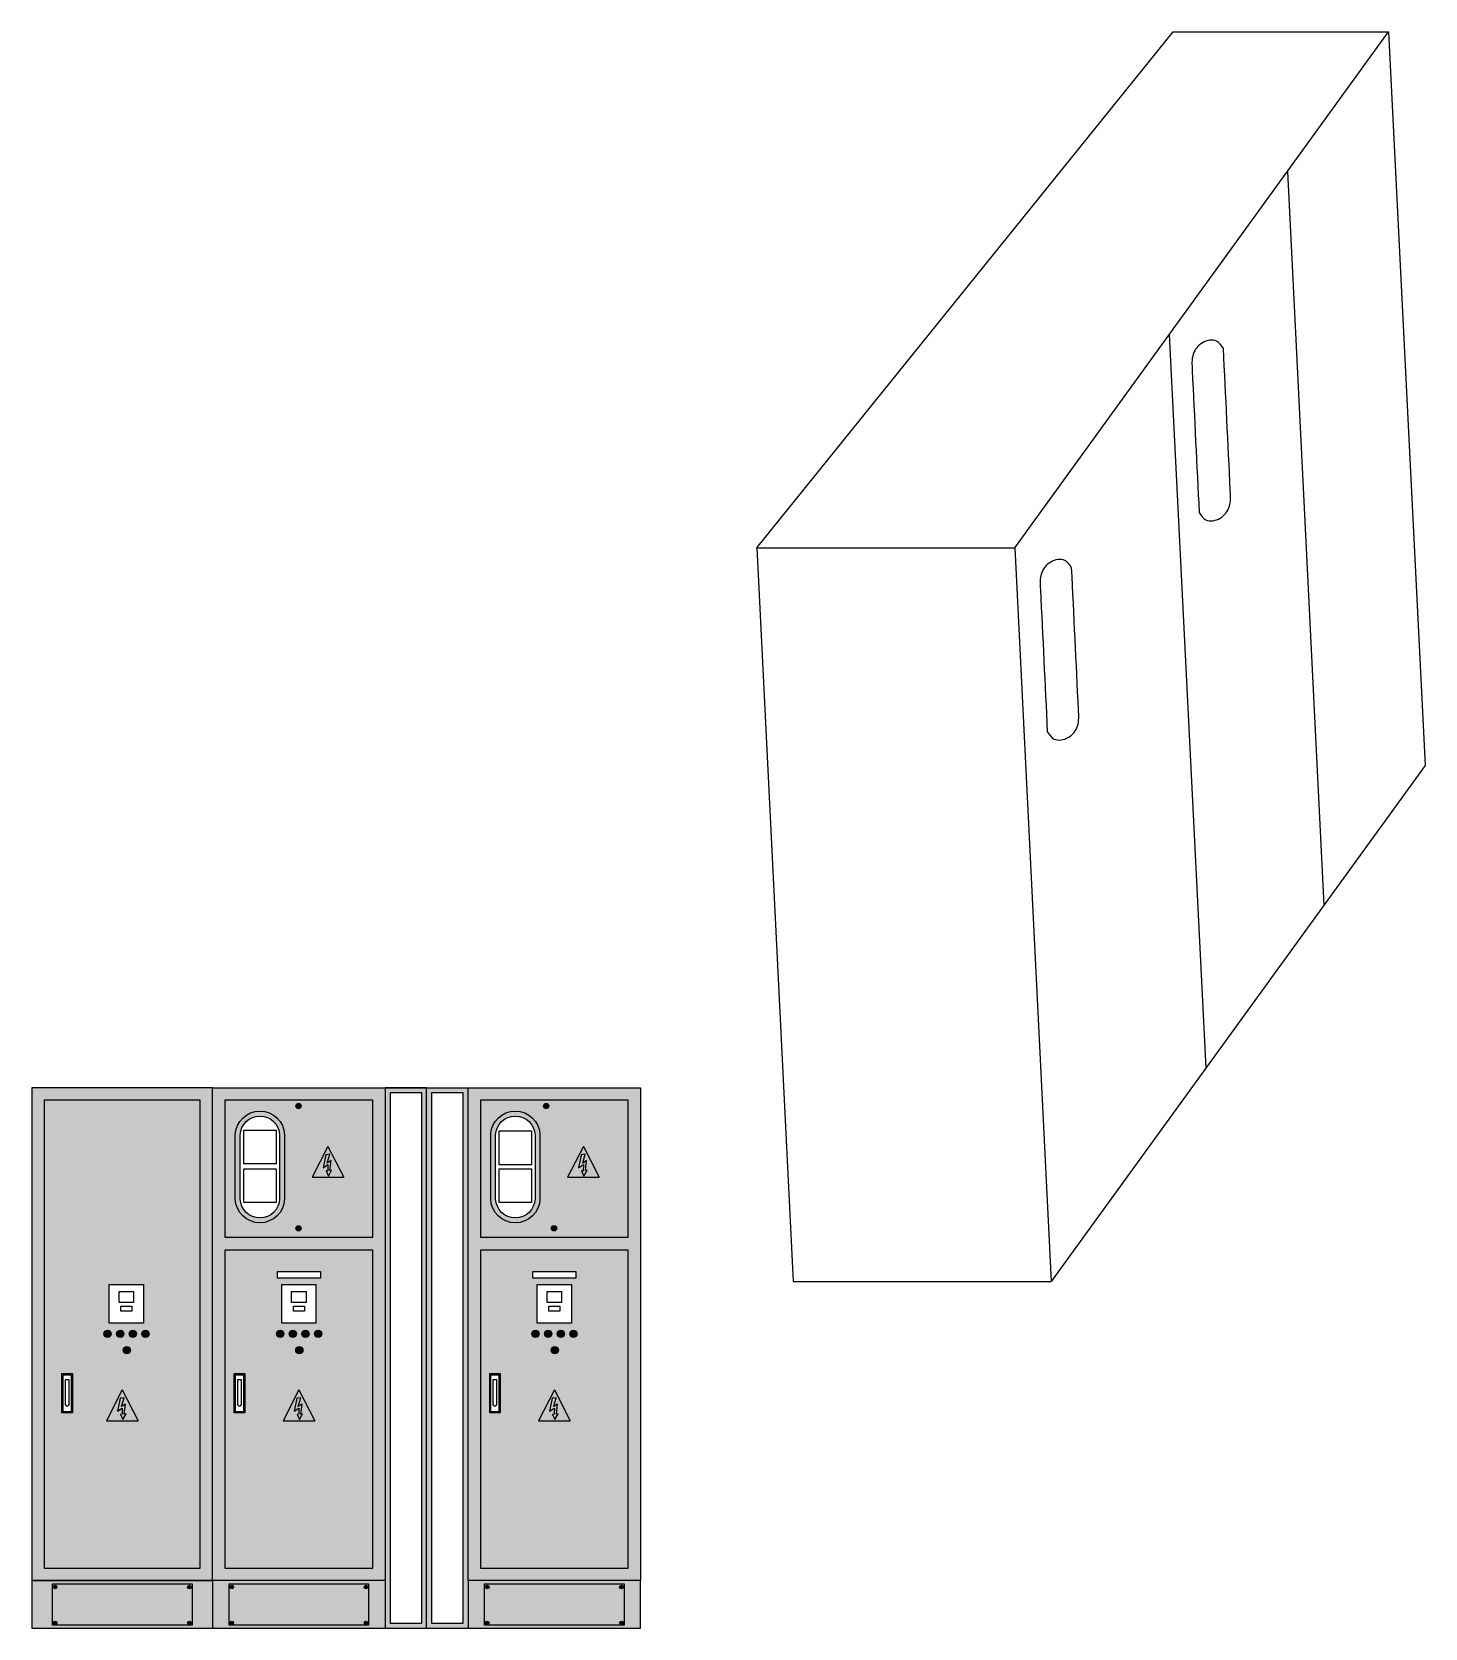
# Model space of a CAD drawing. Header units: metres. Extents: x 81 to 650, y -25 to 177.
# Drawn here: x 274.41 to 280.06, y 30.44 to 36.91 of the extents above; entities that cross this region are included whole.
import ezdxf

# ---------------------------------------------------------------- set-up
doc = ezdxf.new("R2010")
doc.units = ezdxf.units.M
doc.layers.add('EQUIPOS', color=7, linetype='Continuous', true_color=0xc7c7c7)

msp = doc.modelspace()

# ---------------------------------------------------------------- hatches: boundary and pattern name
at = {"transparency": 33554687}
h = msp.add_hatch(color=256, dxfattribs=at)
h.dxf.hatch_style = 1
h.paths.add_polyline_path([(275.2308, 32.4371), (275.2308, 32.1775, 0.969621), (275.4308, 32.1775), (275.4308, 32.4371, 0.969621)])
h.paths.add_polyline_path([(275.4108, 32.4368), (275.4108, 32.1779, -0.966097), (275.2508, 32.1779), (275.2508, 32.4368, -0.966097)], flags=16)
h.paths.add_polyline_path([(275.3962, 32.4563), (275.3962, 32.3194), (275.2649, 32.3194), (275.2649, 32.4563)], flags=0)
h.paths.add_polyline_path([(275.3962, 32.2998), (275.3962, 32.1629), (275.2649, 32.1629), (275.2649, 32.2998)], flags=0)
h = msp.add_hatch(color=256, dxfattribs=at)
h.dxf.hatch_style = 1
h.paths.add_polyline_path([(275.4983, 32.5549, 1), (275.4771, 32.5549, 1)])
h = msp.add_hatch(color=256, dxfattribs=at)
h.dxf.hatch_style = 1
h.paths.add_polyline_path([(276.2671, 32.4371), (276.2671, 32.1775, 0.969621), (276.4671, 32.1775), (276.4671, 32.4371, 0.969621)])
h.paths.add_polyline_path([(276.4471, 32.4368), (276.4471, 32.1779, -0.966097), (276.2871, 32.1779), (276.2871, 32.4368, -0.966097)], flags=16)
h.paths.add_polyline_path([(276.4325, 32.4563), (276.4325, 32.3194), (276.3013, 32.3194), (276.3013, 32.4563)], flags=0)
h.paths.add_polyline_path([(276.4325, 32.2998), (276.4325, 32.1629), (276.3013, 32.1629), (276.3013, 32.2998)], flags=0)
h = msp.add_hatch(color=256, dxfattribs=at)
h.dxf.hatch_style = 1
h.paths.add_polyline_path([(276.5029, 32.5549, 1), (276.4817, 32.5549, 1)])
h = msp.add_hatch(color=2, dxfattribs=at)
h.dxf.hatch_style = 1
h.paths.add_polyline_path([(275.6067, 32.391), (275.5426, 32.2657), (275.6708, 32.2657)])
h.paths.add_polyline_path([(275.6218, 32.2938), (275.6091, 32.2706), (275.5992, 32.2914), (275.6065, 32.2922), (275.6069, 32.3174), (275.5871, 32.3041), (275.5982, 32.357), (275.6139, 32.3587), (275.6041, 32.3231), (275.6194, 32.3333), (275.6148, 32.293)], flags=16)
h = msp.add_hatch(color=2, dxfattribs=at)
h.dxf.hatch_style = 1
h.paths.add_polyline_path([(276.643, 32.391), (276.5789, 32.2657), (276.7071, 32.2657)])
h.paths.add_polyline_path([(276.6581, 32.2938), (276.6454, 32.2706), (276.6355, 32.2914), (276.6428, 32.2922), (276.6432, 32.3174), (276.6234, 32.3041), (276.6345, 32.357), (276.6502, 32.3587), (276.6404, 32.3231), (276.6557, 32.3333), (276.6511, 32.293)], flags=16)
h = msp.add_hatch(color=256, dxfattribs=at)
h.dxf.hatch_style = 1
h.paths.add_polyline_path([(275.6194, 32.3333), (275.6041, 32.3231), (275.6139, 32.3587), (275.5982, 32.357), (275.5871, 32.3041), (275.6069, 32.3174), (275.6065, 32.2922), (275.5992, 32.2914), (275.6091, 32.2706), (275.6218, 32.2938), (275.6148, 32.293)])
h = msp.add_hatch(color=256, dxfattribs=at)
h.dxf.hatch_style = 1
h.paths.add_polyline_path([(276.6557, 32.3333), (276.6404, 32.3231), (276.6502, 32.3587), (276.6345, 32.357), (276.6234, 32.3041), (276.6432, 32.3174), (276.6428, 32.2922), (276.6355, 32.2914), (276.6454, 32.2706), (276.6581, 32.2938), (276.6511, 32.293)])
h = msp.add_hatch(color=256, dxfattribs=at)
h.dxf.hatch_style = 1
h.paths.add_polyline_path([(275.4771, 32.0582, 1), (275.4983, 32.0582, 1)])
h = msp.add_hatch(color=256, dxfattribs=at)
h.dxf.hatch_style = 1
h.paths.add_polyline_path([(276.5134, 32.0582, 1), (276.5346, 32.0582, 1)])
h = msp.add_hatch(color=3, dxfattribs=at)
h.dxf.hatch_style = 1
h.paths.add_polyline_path([(274.698, 31.6303, 1), (274.7276, 31.6303, 1)])
h = msp.add_hatch(color=1, dxfattribs=at)
h.dxf.hatch_style = 1
h.paths.add_polyline_path([(274.7494, 31.6303, 1), (274.779, 31.6303, 1)])
h = msp.add_hatch(color=3, dxfattribs=at)
h.dxf.hatch_style = 1
h.paths.add_polyline_path([(274.8303, 31.6303, 1), (274.8007, 31.6303, 1)])
h = msp.add_hatch(color=1, dxfattribs=at)
h.dxf.hatch_style = 1
h.paths.add_polyline_path([(274.8521, 31.6303, 1), (274.8817, 31.6303, 1)])
h = msp.add_hatch(color=3, dxfattribs=at)
h.dxf.hatch_style = 1
h.paths.add_polyline_path([(275.398, 31.6303, 1), (275.4276, 31.6303, 1)])
h = msp.add_hatch(color=1, dxfattribs=at)
h.dxf.hatch_style = 1
h.paths.add_polyline_path([(275.4494, 31.6303, 1), (275.479, 31.6303, 1)])
h = msp.add_hatch(color=3, dxfattribs=at)
h.dxf.hatch_style = 1
h.paths.add_polyline_path([(275.5007, 31.6303, 1), (275.5303, 31.6303, 1)])
h = msp.add_hatch(color=1, dxfattribs=at)
h.dxf.hatch_style = 1
h.paths.add_polyline_path([(275.5521, 31.6303, 1), (275.5817, 31.6303, 1)])
h = msp.add_hatch(color=3, dxfattribs=at)
h.dxf.hatch_style = 1
h.paths.add_polyline_path([(276.4343, 31.6303, 1), (276.464, 31.6303, 1)])
h = msp.add_hatch(color=1, dxfattribs=at)
h.dxf.hatch_style = 1
h.paths.add_polyline_path([(276.4857, 31.6303, 1), (276.5153, 31.6303, 1)])
h = msp.add_hatch(color=3, dxfattribs=at)
h.dxf.hatch_style = 1
h.paths.add_polyline_path([(276.5666, 31.6303, 1), (276.537, 31.6303, 1)])
h = msp.add_hatch(color=1, dxfattribs=at)
h.dxf.hatch_style = 1
h.paths.add_polyline_path([(276.618, 31.6303, 1), (276.5884, 31.6303, 1)])
h = msp.add_hatch(color=256, dxfattribs=at)
h.dxf.hatch_style = 1
h.paths.add_polyline_path([(274.776, 31.564, 1), (274.8056, 31.564, 1)])
h = msp.add_hatch(color=256, dxfattribs=at)
h.dxf.hatch_style = 1
h.paths.add_polyline_path([(275.476, 31.564, 1), (275.5056, 31.564, 1)])
h = msp.add_hatch(color=256, dxfattribs=at)
h.dxf.hatch_style = 1
h.paths.add_polyline_path([(276.5123, 31.564, 1), (276.5419, 31.564, 1)])
h = msp.add_hatch(color=256, dxfattribs=at)
h.dxf.hatch_style = 1
h.paths.add_polyline_path([(274.5274, 31.3092), (274.5699, 31.3092), (274.5699, 31.4686), (274.5274, 31.4686)])
h.paths.add_polyline_path([(274.5324, 31.4636), (274.5649, 31.4636), (274.5649, 31.3142), (274.5324, 31.3142)], flags=16)
h.paths.add_polyline_path([(274.5403, 31.4437), (274.5565, 31.4437), (274.5565, 31.3434, -0.819156), (274.5403, 31.3434)], flags=0)
h = msp.add_hatch(color=256, dxfattribs=at)
h.dxf.hatch_style = 1
h.paths.add_polyline_path([(275.2269, 31.4686), (275.2269, 31.3092), (275.2694, 31.3092), (275.2694, 31.4686)])
h.paths.add_polyline_path([(275.2644, 31.4636), (275.2644, 31.3142), (275.2319, 31.3142), (275.2319, 31.4636)], flags=16)
h.paths.add_polyline_path([(275.2561, 31.4437), (275.2561, 31.3434, -0.819156), (275.2398, 31.3434), (275.2398, 31.4437)], flags=0)
h = msp.add_hatch(color=256, dxfattribs=at)
h.dxf.hatch_style = 1
h.paths.add_polyline_path([(276.2632, 31.4686), (276.2632, 31.3092), (276.3057, 31.3092), (276.3057, 31.4686)])
h.paths.add_polyline_path([(276.2682, 31.4636), (276.3007, 31.4636), (276.3007, 31.3142), (276.2682, 31.3142)], flags=16)
h.paths.add_polyline_path([(276.2761, 31.4437), (276.2924, 31.4437), (276.2924, 31.3434, -0.819156), (276.2761, 31.3434)], flags=0)
h = msp.add_hatch(color=2, dxfattribs=at)
h.dxf.hatch_style = 1
h.paths.add_polyline_path([(274.8365, 31.2773), (274.7724, 31.4026), (274.7083, 31.2773)])
h.paths.add_polyline_path([(274.7649, 31.303), (274.7722, 31.3038), (274.7726, 31.329), (274.7528, 31.3157), (274.7639, 31.3686), (274.7796, 31.3703), (274.7698, 31.3347), (274.7851, 31.3449), (274.7805, 31.3046), (274.7875, 31.3054), (274.7748, 31.2822)], flags=16)
h = msp.add_hatch(color=256, dxfattribs=at)
h.dxf.hatch_style = 1
h.paths.add_polyline_path([(274.7698, 31.3347), (274.7796, 31.3703), (274.7639, 31.3686), (274.7528, 31.3157), (274.7726, 31.329), (274.7722, 31.3038), (274.7649, 31.303), (274.7748, 31.2822), (274.7875, 31.3054), (274.7805, 31.3046), (274.7851, 31.3449)])
h = msp.add_hatch(color=2, dxfattribs=at)
h.dxf.hatch_style = 1
h.paths.add_polyline_path([(275.425, 31.2773), (275.5532, 31.2773), (275.4891, 31.4026)])
h.paths.add_polyline_path([(275.4963, 31.3703), (275.4865, 31.3347), (275.5018, 31.3449), (275.4972, 31.3046), (275.5042, 31.3054), (275.4915, 31.2822), (275.4816, 31.303), (275.4889, 31.3038), (275.4893, 31.329), (275.4695, 31.3157), (275.4806, 31.3686)], flags=16)
h = msp.add_hatch(color=256, dxfattribs=at)
h.dxf.hatch_style = 1
h.paths.add_polyline_path([(275.4893, 31.329), (275.4889, 31.3038), (275.4816, 31.303), (275.4915, 31.2822), (275.5042, 31.3054), (275.4972, 31.3046), (275.5018, 31.3449), (275.4865, 31.3347), (275.4963, 31.3703), (275.4806, 31.3686), (275.4695, 31.3157)])
h = msp.add_hatch(color=2, dxfattribs=at)
h.dxf.hatch_style = 1
h.paths.add_polyline_path([(276.5895, 31.2773), (276.5254, 31.4026), (276.4613, 31.2773)])
h.paths.add_polyline_path([(276.5278, 31.2822), (276.5179, 31.303), (276.5252, 31.3038), (276.5256, 31.329), (276.5058, 31.3157), (276.5169, 31.3686), (276.5326, 31.3703), (276.5228, 31.3347), (276.5381, 31.3449), (276.5335, 31.3046), (276.5405, 31.3054)], flags=16)
h = msp.add_hatch(color=256, dxfattribs=at)
h.dxf.hatch_style = 1
h.paths.add_polyline_path([(276.5228, 31.3347), (276.5326, 31.3703), (276.5169, 31.3686), (276.5058, 31.3157), (276.5256, 31.329), (276.5252, 31.3038), (276.5179, 31.303), (276.5278, 31.2822), (276.5405, 31.3054), (276.5335, 31.3046), (276.5381, 31.3449)])
h = msp.add_hatch(color=256, dxfattribs=at)
h.dxf.hatch_style = 1
h.paths.add_polyline_path([(274.5074, 30.6025, 1), (274.4931, 30.6025, 1)])
h = msp.add_hatch(color=256, dxfattribs=at)
h.dxf.hatch_style = 1
h.paths.add_polyline_path([(275.0375, 30.6025, 1), (275.0518, 30.6025, 1)])
h = msp.add_hatch(color=256, dxfattribs=at)
h.dxf.hatch_style = 1
h.paths.add_polyline_path([(275.224, 30.6025, 1), (275.2097, 30.6025, 1)])
h = msp.add_hatch(color=256, dxfattribs=at)
h.dxf.hatch_style = 1
h.paths.add_polyline_path([(275.7683, 30.6025, 1), (275.754, 30.6025, 1)])
h = msp.add_hatch(color=256, dxfattribs=at)
h.dxf.hatch_style = 1
h.paths.add_polyline_path([(276.246, 30.6025, 1), (276.2603, 30.6025, 1)])
h = msp.add_hatch(color=256, dxfattribs=at)
h.dxf.hatch_style = 1
h.paths.add_polyline_path([(276.7903, 30.6025, 1), (276.8046, 30.6025, 1)])
h = msp.add_hatch(color=256, dxfattribs=at)
h.dxf.hatch_style = 1
h.paths.add_polyline_path([(274.5074, 30.4573, 1), (274.4931, 30.4573, 1)])
h = msp.add_hatch(color=256, dxfattribs=at)
h.dxf.hatch_style = 1
h.paths.add_polyline_path([(275.0375, 30.4573, 1), (275.0518, 30.4573, 1)])
h = msp.add_hatch(color=256, dxfattribs=at)
h.dxf.hatch_style = 1
h.paths.add_polyline_path([(275.2097, 30.4573, 1), (275.224, 30.4573, 1)])
h = msp.add_hatch(color=256, dxfattribs=at)
h.dxf.hatch_style = 1
h.paths.add_polyline_path([(275.754, 30.4573, 1), (275.7683, 30.4573, 1)])
h = msp.add_hatch(color=256, dxfattribs=at)
h.dxf.hatch_style = 1
h.paths.add_polyline_path([(276.2603, 30.4573, 1), (276.246, 30.4573, 1)])
h = msp.add_hatch(color=256, dxfattribs=at)
h.dxf.hatch_style = 1
h.paths.add_polyline_path([(276.7903, 30.4573, 1), (276.8046, 30.4573, 1)])
at = {"layer": 'EQUIPOS', "transparency": 33554687}
h = msp.add_hatch(color=256, dxfattribs=at)
h.dxf.hatch_style = 1
h.paths.add_polyline_path([(275.1389, 32.6286), (274.4059, 32.6286), (274.4059, 30.6286), (275.1389, 30.6286)])
h.paths.add_polyline_path([(274.4559, 32.5786), (275.0889, 32.5786), (275.0889, 30.6786), (274.4559, 30.6786)], flags=16)
h.paths.add_polyline_path([(274.7198, 31.8298), (274.858, 31.8298), (274.858, 31.6737), (274.7198, 31.6737)], flags=0)
h.paths.add_polyline_path([(274.7593, 31.8023), (274.8185, 31.8023), (274.8185, 31.7578), (274.7593, 31.7578)], flags=0)
h.paths.add_polyline_path([(274.7669, 31.7423), (274.8113, 31.7423), (274.8113, 31.7216), (274.7669, 31.7216)], flags=0)
h.paths.add_polyline_path([(274.7276, 31.6303, -1), (274.698, 31.6303, -1)], flags=0)
h.paths.add_polyline_path([(274.779, 31.6303, -1), (274.7494, 31.6303, -1)], flags=0)
h.paths.add_polyline_path([(274.8303, 31.6303, -1), (274.8007, 31.6303, -1)], flags=0)
h.paths.add_polyline_path([(274.8817, 31.6303, -1), (274.8521, 31.6303, -1)], flags=0)
h.paths.add_polyline_path([(274.8056, 31.564, -1), (274.776, 31.564, -1)], flags=0)
h.paths.add_polyline_path([(274.5274, 31.4686), (274.5699, 31.4686), (274.5699, 31.3092), (274.5274, 31.3092)], flags=0)
h.paths.add_polyline_path([(274.5324, 31.4636), (274.5649, 31.4636), (274.5649, 31.3142), (274.5324, 31.3142)], flags=0)
h.paths.add_polyline_path([(274.5403, 31.4437), (274.5565, 31.4437), (274.5565, 31.3434, -0.819156), (274.5403, 31.3434)], flags=0)
h.paths.add_polyline_path([(274.7724, 31.4026), (274.8365, 31.2773), (274.7083, 31.2773)], flags=0)
h.paths.add_polyline_path([(274.7639, 31.3686), (274.7796, 31.3703), (274.7698, 31.3347), (274.7851, 31.3449), (274.7805, 31.3046), (274.7875, 31.3054), (274.7748, 31.2822), (274.7649, 31.303), (274.7722, 31.3038), (274.7726, 31.329), (274.7528, 31.3157)], flags=0)
h = msp.add_hatch(color=256, dxfattribs=at)
h.dxf.hatch_style = 1
h.paths.add_polyline_path([(275.8389, 32.6286), (275.1389, 32.6286), (275.1389, 30.6286), (275.8389, 30.6286)])
h.paths.add_polyline_path([(275.1889, 32.0228), (275.1889, 32.5786), (275.7889, 32.5786), (275.7889, 32.0228)], flags=16)
h.paths.add_polyline_path([(275.7889, 31.9691), (275.7889, 30.6786), (275.1889, 30.6786), (275.1889, 31.9691)], flags=16)
h.paths.add_polyline_path([(275.2308, 32.1775), (275.2308, 32.4371, -0.969621), (275.4308, 32.4371), (275.4308, 32.1775, -0.969621)], flags=0)
h.paths.add_polyline_path([(275.2508, 32.1779), (275.2508, 32.4368, -0.966097), (275.4108, 32.4368), (275.4108, 32.1779, -0.966097)], flags=0)
h.paths.add_polyline_path([(275.2649, 32.1629), (275.2649, 32.2998), (275.3962, 32.2998), (275.3962, 32.1629)], flags=0)
h.paths.add_polyline_path([(275.4018, 31.8833), (275.576, 31.8833), (275.576, 31.8559), (275.4018, 31.8559)], flags=0)
h.paths.add_polyline_path([(275.4198, 31.8298), (275.558, 31.8298), (275.558, 31.6737), (275.4198, 31.6737)], flags=0)
h.paths.add_polyline_path([(275.4771, 32.0582, -1), (275.4983, 32.0582, -1)], flags=0)
h.paths.add_polyline_path([(275.2649, 32.3194), (275.2649, 32.4563), (275.3962, 32.4563), (275.3962, 32.3194)], flags=0)
h.paths.add_polyline_path([(275.4593, 31.8023), (275.5185, 31.8023), (275.5185, 31.7578), (275.4593, 31.7578)], flags=0)
h.paths.add_polyline_path([(275.4669, 31.7423), (275.5113, 31.7423), (275.5113, 31.7216), (275.4669, 31.7216)], flags=0)
h.paths.add_polyline_path([(275.4276, 31.6303, -1), (275.398, 31.6303, -1)], flags=0)
h.paths.add_polyline_path([(275.5426, 32.2657), (275.6067, 32.391), (275.6708, 32.2657)], flags=0)
h.paths.add_polyline_path([(275.479, 31.6303, -1), (275.4494, 31.6303, -1)], flags=0)
h.paths.add_polyline_path([(275.5303, 31.6303, -1), (275.5007, 31.6303, -1)], flags=0)
h.paths.add_polyline_path([(275.6091, 32.2706), (275.5992, 32.2914), (275.6065, 32.2922), (275.6069, 32.3174), (275.5871, 32.3041), (275.5982, 32.357), (275.6139, 32.3587), (275.6041, 32.3231), (275.6194, 32.3333), (275.6148, 32.293), (275.6218, 32.2938)], flags=0)
h.paths.add_polyline_path([(275.5817, 31.6303, -1), (275.5521, 31.6303, -1)], flags=0)
h.paths.add_polyline_path([(275.5056, 31.564, -1), (275.476, 31.564, -1)], flags=0)
h.paths.add_polyline_path([(275.2269, 31.4686), (275.2694, 31.4686), (275.2694, 31.3092), (275.2269, 31.3092)], flags=0)
h.paths.add_polyline_path([(275.2319, 31.4636), (275.2644, 31.4636), (275.2644, 31.3142), (275.2319, 31.3142)], flags=0)
h.paths.add_polyline_path([(275.2398, 31.4437), (275.2561, 31.4437), (275.2561, 31.3434, -0.819156), (275.2398, 31.3434)], flags=0)
h.paths.add_polyline_path([(275.4771, 32.5549, -1), (275.4983, 32.5549, -1)], flags=0)
h.paths.add_polyline_path([(275.4891, 31.4026), (275.5532, 31.2773), (275.425, 31.2773)], flags=0)
h.paths.add_polyline_path([(275.4806, 31.3686), (275.4963, 31.3703), (275.4865, 31.3347), (275.5018, 31.3449), (275.4972, 31.3046), (275.5042, 31.3054), (275.4915, 31.2822), (275.4816, 31.303), (275.4889, 31.3038), (275.4893, 31.329), (275.4695, 31.3157)], flags=0)
h = msp.add_hatch(color=256, dxfattribs=at)
h.dxf.hatch_style = 1
h.paths.add_polyline_path([(276.0071, 32.6286), (275.8389, 32.6286), (275.8389, 30.6286), (275.8389, 30.436), (276.0071, 30.436)])
h.paths.add_polyline_path([(275.8589, 32.6086), (275.9871, 32.6086), (275.9871, 30.456), (275.8589, 30.456), (275.8589, 30.6286)], flags=16)
h = msp.add_hatch(color=256, dxfattribs=at)
h.dxf.hatch_style = 1
h.paths.add_polyline_path([(276.1752, 32.6286), (276.0071, 32.6286), (276.0071, 30.6286), (276.0071, 30.436), (276.1752, 30.436)])
h.paths.add_polyline_path([(276.0271, 32.6086), (276.1552, 32.6086), (276.1552, 30.456), (276.0271, 30.456), (276.0271, 30.6286)], flags=16)
h = msp.add_hatch(color=256, dxfattribs=at)
h.dxf.hatch_style = 1
h.paths.add_polyline_path([(276.8752, 32.6286), (276.1752, 32.6286), (276.1752, 30.6286), (276.8752, 30.6286)])
h.paths.add_polyline_path([(276.8252, 31.9691), (276.8252, 30.6786), (276.2252, 30.6786), (276.2252, 31.9691)], flags=16)
h.paths.add_polyline_path([(276.8252, 32.0228), (276.2252, 32.0228), (276.2252, 32.5786), (276.8252, 32.5786)], flags=16)
h.paths.add_polyline_path([(276.6123, 31.8833), (276.6123, 31.8559), (276.4381, 31.8559), (276.4381, 31.8833)], flags=0)
h.paths.add_polyline_path([(276.5943, 31.8298), (276.5943, 31.6737), (276.4561, 31.6737), (276.4561, 31.8298)], flags=0)
h.paths.add_polyline_path([(276.7071, 32.2657), (276.5789, 32.2657), (276.643, 32.391)], flags=0)
h.paths.add_polyline_path([(276.6454, 32.2706), (276.628, 32.3072), (276.6234, 32.3041), (276.6345, 32.357), (276.6502, 32.3587), (276.6404, 32.3231), (276.6557, 32.3333), (276.6511, 32.293), (276.6581, 32.2938)], flags=0)
h.paths.add_polyline_path([(276.5548, 31.8023), (276.5548, 31.7578), (276.4957, 31.7578), (276.4957, 31.8023)], flags=0)
h.paths.add_polyline_path([(276.5476, 31.7423), (276.5476, 31.7216), (276.5032, 31.7216), (276.5032, 31.7423)], flags=0)
h.paths.add_polyline_path([(276.2671, 32.1775), (276.2671, 32.4309, -1), (276.4671, 32.4371), (276.4671, 32.1837, -1)], flags=0)
h.paths.add_polyline_path([(276.618, 31.6303, -1), (276.5884, 31.6303, -1)], flags=0)
h.paths.add_polyline_path([(276.2871, 32.1779), (276.2871, 32.4313, -1), (276.4471, 32.4368), (276.4471, 32.1834, -1)], flags=0)
h.paths.add_polyline_path([(276.4325, 32.1629), (276.3013, 32.1629), (276.3013, 32.2998), (276.4325, 32.2998)], flags=0)
h.paths.add_polyline_path([(276.5666, 31.6303, -1), (276.537, 31.6303, -1)], flags=0)
h.paths.add_polyline_path([(276.4857, 31.6303, -1), (276.5153, 31.6303, -1)], flags=0)
h.paths.add_polyline_path([(276.4325, 32.3165), (276.3013, 32.3165), (276.3013, 32.4534), (276.4325, 32.4534)], flags=0)
h.paths.add_polyline_path([(276.5419, 31.564, -1), (276.5123, 31.564, -1)], flags=0)
h.paths.add_polyline_path([(276.4343, 31.6303, -1), (276.464, 31.6303, -1)], flags=0)
h.paths.add_polyline_path([(276.5254, 31.4026), (276.5895, 31.2773), (276.4613, 31.2773)], flags=0)
h.paths.add_polyline_path([(276.5326, 31.3703), (276.5228, 31.3347), (276.5381, 31.3449), (276.5335, 31.3046), (276.5405, 31.3054), (276.5278, 31.2822), (276.5104, 31.3188), (276.5058, 31.3157), (276.5169, 31.3686)], flags=0)
h.paths.add_polyline_path([(276.3057, 31.4686), (276.3057, 31.3092), (276.2632, 31.3092), (276.2632, 31.4686)], flags=0)
h.paths.add_polyline_path([(276.3007, 31.4636), (276.3007, 31.3142), (276.2682, 31.3142), (276.2682, 31.4636)], flags=0)
h.paths.add_polyline_path([(276.2924, 31.4437), (276.2924, 31.3467, -1), (276.2761, 31.3434), (276.2761, 31.4437)], flags=0)
h = msp.add_hatch(color=256, dxfattribs=at)
h.dxf.hatch_style = 1
h.paths.add_polyline_path([(275.0889, 32.5786), (274.4559, 32.5786), (274.4559, 30.6786), (275.0889, 30.6786)])
h.paths.add_polyline_path([(274.7198, 31.8298), (274.858, 31.8298), (274.858, 31.6737), (274.7198, 31.6737)], flags=16)
h.paths.add_polyline_path([(274.7593, 31.8023), (274.8185, 31.8023), (274.8185, 31.7578), (274.7593, 31.7578)], flags=0)
h.paths.add_polyline_path([(274.7669, 31.7423), (274.8113, 31.7423), (274.8113, 31.7216), (274.7669, 31.7216)], flags=0)
h.paths.add_polyline_path([(274.7276, 31.6303, -1), (274.698, 31.6303, -1)], flags=16)
h.paths.add_polyline_path([(274.779, 31.6303, -1), (274.7494, 31.6303, -1)], flags=16)
h.paths.add_polyline_path([(274.8303, 31.6303, -1), (274.8007, 31.6303, -1)], flags=16)
h.paths.add_polyline_path([(274.8817, 31.6303, -1), (274.8521, 31.6303, -1)], flags=16)
h.paths.add_polyline_path([(274.8056, 31.564, -1), (274.776, 31.564, -1)], flags=16)
h.paths.add_polyline_path([(274.5699, 31.4686), (274.5699, 31.3092), (274.5274, 31.3092), (274.5274, 31.4686)], flags=16)
h.paths.add_polyline_path([(274.5649, 31.4636), (274.5649, 31.3142), (274.5324, 31.3142), (274.5324, 31.4636)], flags=0)
h.paths.add_polyline_path([(274.5565, 31.4437), (274.5565, 31.3434, -0.819156), (274.5403, 31.3434), (274.5403, 31.4437)], flags=0)
h.paths.add_polyline_path([(274.7724, 31.4026), (274.8365, 31.2773), (274.7083, 31.2773)], flags=16)
h.paths.add_polyline_path([(274.7639, 31.3686), (274.7796, 31.3703), (274.7698, 31.3347), (274.7851, 31.3449), (274.7805, 31.3046), (274.7875, 31.3054), (274.7748, 31.2822), (274.7649, 31.303), (274.7722, 31.3038), (274.7726, 31.329), (274.7528, 31.3157)], flags=0)
h = msp.add_hatch(color=256, dxfattribs=at)
h.dxf.hatch_style = 1
h.paths.add_polyline_path([(275.7889, 32.5786), (275.1889, 32.5786), (275.1889, 32.0228), (275.7889, 32.0228)])
h.paths.add_polyline_path([(275.4983, 32.0582, -1), (275.4771, 32.0582, -1)], flags=16)
h.paths.add_polyline_path([(275.2308, 32.1775), (275.2308, 32.4371, -0.969621), (275.4308, 32.4371), (275.4308, 32.1775, -0.969621)], flags=16)
h.paths.add_polyline_path([(275.2508, 32.1779), (275.2508, 32.4368, -0.966097), (275.4108, 32.4368), (275.4108, 32.1779, -0.966097)], flags=0)
h.paths.add_polyline_path([(275.5426, 32.2657), (275.6067, 32.391), (275.6708, 32.2657)], flags=16)
h.paths.add_polyline_path([(275.3962, 32.1629), (275.2649, 32.1629), (275.2649, 32.2998), (275.3962, 32.2998)], flags=0)
h.paths.add_polyline_path([(275.6091, 32.2706), (275.5992, 32.2914), (275.6065, 32.2922), (275.6069, 32.3174), (275.5871, 32.3041), (275.5982, 32.357), (275.6139, 32.3587), (275.6041, 32.3231), (275.6194, 32.3333), (275.6148, 32.293), (275.6218, 32.2938)], flags=0)
h.paths.add_polyline_path([(275.3962, 32.3194), (275.2649, 32.3194), (275.2649, 32.4563), (275.3962, 32.4563)], flags=0)
h.paths.add_polyline_path([(275.4771, 32.5549, -1), (275.4983, 32.5549, -1)], flags=16)
h = msp.add_hatch(color=256, dxfattribs=at)
h.dxf.hatch_style = 1
h.paths.add_polyline_path([(276.8252, 32.0228), (276.8252, 32.5786), (276.2252, 32.5786), (276.2252, 32.0228)])
h.paths.add_polyline_path([(276.5789, 32.2657), (276.643, 32.391), (276.7071, 32.2657)], flags=16)
h.paths.add_polyline_path([(276.6454, 32.2706), (276.628, 32.3072), (276.6234, 32.3041), (276.6345, 32.357), (276.6502, 32.3587), (276.6404, 32.3231), (276.6557, 32.3333), (276.6511, 32.293), (276.6581, 32.2938)], flags=0)
h.paths.add_polyline_path([(276.2671, 32.1775), (276.2671, 32.4309, -1), (276.4671, 32.4371), (276.4671, 32.1837, -1)], flags=16)
h.paths.add_polyline_path([(276.2871, 32.1779), (276.2871, 32.4313, -1), (276.4471, 32.4368), (276.4471, 32.1834, -1)], flags=0)
h.paths.add_polyline_path([(276.4325, 32.1629), (276.3013, 32.1629), (276.3013, 32.2998), (276.4325, 32.2998)], flags=0)
h.paths.add_polyline_path([(276.4325, 32.3165), (276.3013, 32.3165), (276.3013, 32.4534), (276.4325, 32.4534)], flags=0)
h.paths.add_polyline_path([(276.4817, 32.5549, -1), (276.5029, 32.5549, -1)], flags=16)
h = msp.add_hatch(color=256, dxfattribs=at)
h.dxf.hatch_style = 1
h.paths.add_polyline_path([(275.7889, 31.9691), (275.1889, 31.9691), (275.1889, 30.6786), (275.7889, 30.6786)])
h.paths.add_polyline_path([(275.4198, 31.8298), (275.558, 31.8298), (275.558, 31.6737), (275.4198, 31.6737)], flags=16)
h.paths.add_polyline_path([(275.4018, 31.8559), (275.4018, 31.8833), (275.576, 31.8833), (275.576, 31.8559)], flags=16)
h.paths.add_polyline_path([(275.4593, 31.8023), (275.5185, 31.8023), (275.5185, 31.7578), (275.4593, 31.7578)], flags=0)
h.paths.add_polyline_path([(275.4669, 31.7423), (275.5113, 31.7423), (275.5113, 31.7216), (275.4669, 31.7216)], flags=0)
h.paths.add_polyline_path([(275.4276, 31.6303, -1), (275.398, 31.6303, -1)], flags=16)
h.paths.add_polyline_path([(275.479, 31.6303, -1), (275.4494, 31.6303, -1)], flags=16)
h.paths.add_polyline_path([(275.5303, 31.6303, -1), (275.5007, 31.6303, -1)], flags=16)
h.paths.add_polyline_path([(275.5056, 31.564, -1), (275.476, 31.564, -1)], flags=16)
h.paths.add_polyline_path([(275.5817, 31.6303, -1), (275.5521, 31.6303, -1)], flags=16)
h.paths.add_polyline_path([(275.2694, 31.4686), (275.2694, 31.3092), (275.2269, 31.3092), (275.2269, 31.4686)], flags=16)
h.paths.add_polyline_path([(275.2644, 31.4636), (275.2644, 31.3142), (275.2319, 31.3142), (275.2319, 31.4636)], flags=0)
h.paths.add_polyline_path([(275.2561, 31.4437), (275.2561, 31.3434, -0.819156), (275.2398, 31.3434), (275.2398, 31.4437)], flags=0)
h.paths.add_polyline_path([(275.4891, 31.4026), (275.5532, 31.2773), (275.425, 31.2773)], flags=16)
h.paths.add_polyline_path([(275.4806, 31.3686), (275.4963, 31.3703), (275.4865, 31.3347), (275.5018, 31.3449), (275.4972, 31.3046), (275.5042, 31.3054), (275.4915, 31.2822), (275.4816, 31.303), (275.4889, 31.3038), (275.4893, 31.329), (275.4695, 31.3157)], flags=0)
h = msp.add_hatch(color=256, dxfattribs=at)
h.dxf.hatch_style = 1
h.paths.add_polyline_path([(276.8252, 31.9691), (276.2252, 31.9691), (276.2252, 30.6786), (276.8252, 30.6786)])
h.paths.add_polyline_path([(276.6123, 31.8833), (276.6123, 31.8559), (276.4381, 31.8559), (276.4381, 31.8833)], flags=16)
h.paths.add_polyline_path([(276.5943, 31.8298), (276.5943, 31.6737), (276.4561, 31.6737), (276.4561, 31.8298)], flags=16)
h.paths.add_polyline_path([(276.5548, 31.8023), (276.5548, 31.7578), (276.4957, 31.7578), (276.4957, 31.8023)], flags=0)
h.paths.add_polyline_path([(276.5476, 31.7423), (276.5476, 31.7216), (276.5032, 31.7216), (276.5032, 31.7423)], flags=0)
h.paths.add_polyline_path([(276.618, 31.6303, -1), (276.5884, 31.6303, -1)], flags=16)
h.paths.add_polyline_path([(276.5666, 31.6303, -1), (276.537, 31.6303, -1)], flags=16)
h.paths.add_polyline_path([(276.5153, 31.6303, -1), (276.4857, 31.6303, -1)], flags=16)
h.paths.add_polyline_path([(276.464, 31.6303, -1), (276.4343, 31.6303, -1)], flags=16)
h.paths.add_polyline_path([(276.5419, 31.564, -1), (276.5123, 31.564, -1)], flags=16)
h.paths.add_polyline_path([(276.5254, 31.4026), (276.5895, 31.2773), (276.4613, 31.2773)], flags=16)
h.paths.add_polyline_path([(276.5326, 31.3703), (276.5228, 31.3347), (276.5381, 31.3449), (276.5335, 31.3046), (276.5405, 31.3054), (276.5278, 31.2822), (276.5179, 31.303), (276.5252, 31.3038), (276.5256, 31.329), (276.5058, 31.3157), (276.5169, 31.3686)], flags=0)
h.paths.add_polyline_path([(276.3057, 31.4686), (276.3057, 31.3092), (276.2632, 31.3092), (276.2632, 31.4686)], flags=16)
h.paths.add_polyline_path([(276.3007, 31.4636), (276.3007, 31.3142), (276.2682, 31.3142), (276.2682, 31.4636)], flags=0)
h.paths.add_polyline_path([(276.2924, 31.4437), (276.2924, 31.3434, -0.819156), (276.2761, 31.3434), (276.2761, 31.4437)], flags=0)
h = msp.add_hatch(color=256, dxfattribs=at)
h.dxf.hatch_style = 1
h.paths.add_polyline_path([(275.1389, 30.6286), (274.4059, 30.6286), (274.406, 30.436), (275.1389, 30.436)])
h.paths.add_polyline_path([(274.4894, 30.6151), (275.0554, 30.6151), (275.0554, 30.4471), (274.4894, 30.4471)], flags=16)
h.paths.add_polyline_path([(274.4931, 30.6025, -1), (274.5074, 30.6025, -1)], flags=0)
h.paths.add_polyline_path([(274.5074, 30.4573, -1), (274.4931, 30.4573, -1)], flags=0)
h.paths.add_polyline_path([(275.0518, 30.6025, -1), (275.0375, 30.6025, -1)], flags=0)
h.paths.add_polyline_path([(275.0518, 30.4573, -1), (275.0375, 30.4573, -1)], flags=0)
h = msp.add_hatch(color=256, dxfattribs=at)
h.dxf.hatch_style = 1
h.paths.add_polyline_path([(275.0554, 30.6151), (274.4894, 30.6151), (274.4894, 30.4471), (275.0554, 30.4471)])
h.paths.add_polyline_path([(274.4931, 30.6025, -1), (274.5074, 30.6025, -1)], flags=16)
h.paths.add_polyline_path([(274.5074, 30.4573, -1), (274.4931, 30.4573, -1)], flags=16)
h.paths.add_polyline_path([(275.0375, 30.6025, -1), (275.0518, 30.6025, -1)], flags=16)
h.paths.add_polyline_path([(275.0518, 30.4573, -1), (275.0375, 30.4573, -1)], flags=16)
h = msp.add_hatch(color=256, dxfattribs=at)
h.dxf.hatch_style = 1
h.paths.add_polyline_path([(275.1389, 30.436), (275.8389, 30.436), (275.8389, 30.6286), (275.1389, 30.6286)])
h.paths.add_polyline_path([(275.2059, 30.6151), (275.7719, 30.6151), (275.7719, 30.4471), (275.2059, 30.4471)], flags=16)
h.paths.add_polyline_path([(275.2097, 30.6025, -1), (275.224, 30.6025, -1)], flags=0)
h.paths.add_polyline_path([(275.224, 30.4573, -1), (275.2097, 30.4573, -1)], flags=0)
h.paths.add_polyline_path([(275.754, 30.6025, -1), (275.7683, 30.6025, -1)], flags=0)
h.paths.add_polyline_path([(275.7683, 30.4573, -1), (275.754, 30.4573, -1)], flags=0)
h = msp.add_hatch(color=256, dxfattribs=at)
h.dxf.hatch_style = 1
h.paths.add_polyline_path([(275.7719, 30.6151), (275.2059, 30.6151), (275.2059, 30.4471), (275.7719, 30.4471)])
h.paths.add_polyline_path([(275.2097, 30.6025, -1), (275.224, 30.6025, -1)], flags=16)
h.paths.add_polyline_path([(275.224, 30.4573, -1), (275.2097, 30.4573, -1)], flags=16)
h.paths.add_polyline_path([(275.7683, 30.6025, -1), (275.754, 30.6025, -1)], flags=16)
h.paths.add_polyline_path([(275.7683, 30.4573, -1), (275.754, 30.4573, -1)], flags=16)
h = msp.add_hatch(color=256, dxfattribs=at)
h.dxf.hatch_style = 1
h.paths.add_polyline_path([(276.8752, 30.6286), (276.1752, 30.6286), (276.1752, 30.436), (276.8752, 30.436)])
h.paths.add_polyline_path([(276.2423, 30.6151), (276.8082, 30.6151), (276.8082, 30.4471), (276.2423, 30.4471)], flags=16)
h.paths.add_polyline_path([(276.246, 30.6025, -1), (276.2603, 30.6025, -1)], flags=0)
h.paths.add_polyline_path([(276.2603, 30.4573, -1), (276.246, 30.4573, -1)], flags=0)
h.paths.add_polyline_path([(276.8046, 30.6025, -1), (276.7903, 30.6025, -1)], flags=0)
h.paths.add_polyline_path([(276.8046, 30.4573, -1), (276.7903, 30.4573, -1)], flags=0)
h = msp.add_hatch(color=256, dxfattribs=at)
h.dxf.hatch_style = 1
h.paths.add_polyline_path([(276.8082, 30.6151), (276.2423, 30.6151), (276.2423, 30.4471), (276.8082, 30.4471)])
h.paths.add_polyline_path([(276.2603, 30.4573, -1), (276.246, 30.4573, -1)], flags=16)
h.paths.add_polyline_path([(276.246, 30.6025, -1), (276.2603, 30.6025, -1)], flags=16)
h.paths.add_polyline_path([(276.8046, 30.4573, -1), (276.7903, 30.4573, -1)], flags=16)
h.paths.add_polyline_path([(276.7903, 30.6025, -1), (276.8046, 30.6025, -1)], flags=16)

# ---------------------------------------------------------------- linework, layer by layer
for p, q in [((275.1389, 30.6286), (275.1389, 32.6286)), ((275.1389, 32.6286), (275.8389, 32.6286)), ((276.1752, 32.6286), (276.8752, 32.6286)), ((276.1752, 30.6286), (276.1752, 32.6286)), ((276.8752, 32.6286), (276.8752, 30.6286)), ((275.8389, 30.6286), (275.1389, 30.6286)), ((276.8752, 30.6286), (276.1752, 30.6286))]:
    msp.add_line(p, q)
for points in [[(277.3468, 34.8197), (279.0359, 36.9139)], [(278.3931, 34.8197), (279.9101, 36.9139)], [(279.0359, 36.9139), (279.9101, 36.9139)], [(279.9101, 36.9139), (280.058, 33.9361)], [(279.4998, 36.3476), (279.6478, 33.3698)], [(279.0202, 35.6855), (279.1682, 32.7077)], [(277.3468, 34.8197), (278.3931, 34.8197)], [(277.3468, 34.8197), (277.4947, 31.8419)], [(278.3931, 34.8197), (278.541, 31.8419)], [(280.058, 33.9361), (278.541, 31.8419)], [(276.0071, 32.6286), (276.1752, 32.6286)], [(275.6067, 32.391), (275.5426, 32.2657)], [(275.6067, 32.391), (275.6708, 32.2657)], [(276.643, 32.391), (276.5789, 32.2657)], [(276.643, 32.391), (276.7071, 32.2657)], [(275.5426, 32.2657), (275.6708, 32.2657)], [(276.5789, 32.2657), (276.7071, 32.2657)], [(277.4947, 31.8419), (278.541, 31.8419)], [(274.7724, 31.4026), (274.7083, 31.2773)], [(274.7724, 31.4026), (274.8365, 31.2773)], [(275.4891, 31.4026), (275.425, 31.2773)], [(275.4891, 31.4026), (275.5532, 31.2773)], [(276.5254, 31.4026), (276.4613, 31.2773)], [(276.5254, 31.4026), (276.5895, 31.2773)], [(274.7083, 31.2773), (274.8365, 31.2773)], [(275.425, 31.2773), (275.5532, 31.2773)], [(276.4613, 31.2773), (276.5895, 31.2773)], [(275.8389, 30.6286), (274.4059, 30.6286), (274.406, 30.436), (276.8752, 30.436), (276.8752, 30.6286), (276.1752, 30.6286)], [(275.1389, 30.6286), (275.1389, 30.436)], [(276.1752, 30.6286), (276.1752, 30.436)]]:
    msp.add_lwpolyline(points)
for points in [[(275.1389, 32.6286), (274.4059, 32.6286), (274.4059, 30.6286), (275.1389, 30.6286)], [(276.0071, 32.6286), (275.8389, 32.6286), (275.8389, 30.6286), (275.8389, 30.436), (276.0071, 30.436)], [(275.9871, 32.6086), (275.8589, 32.6086), (275.8589, 30.6286), (275.8589, 30.456), (275.9871, 30.456)], [(276.1552, 32.6086), (276.0271, 32.6086), (276.0271, 30.6286), (276.0271, 30.456), (276.1552, 30.456)], [(275.0889, 32.5786), (274.4559, 32.5786), (274.4559, 30.6786), (275.0889, 30.6786)], [(275.7889, 32.0228), (275.7889, 32.5786), (275.1889, 32.5786), (275.1889, 32.0228)], [(276.8252, 32.0228), (276.8252, 32.5786), (276.2252, 32.5786), (276.2252, 32.0228)], [(275.2649, 32.4563), (275.3962, 32.4563), (275.3962, 32.3194), (275.2649, 32.3194)], [(276.3013, 32.4534), (276.4325, 32.4534), (276.4325, 32.3165), (276.3013, 32.3165)], [(275.6218, 32.2938), (275.6148, 32.293), (275.6194, 32.3333), (275.6041, 32.3231), (275.6139, 32.3587), (275.5982, 32.357), (275.5871, 32.3041), (275.6069, 32.3174), (275.6065, 32.2922), (275.5992, 32.2914), (275.6091, 32.2706)], [(276.6581, 32.2938), (276.6511, 32.293), (276.6557, 32.3333), (276.6404, 32.3231), (276.6502, 32.3587), (276.6345, 32.357), (276.6234, 32.3041), (276.6432, 32.3174), (276.6428, 32.2922), (276.6355, 32.2914), (276.6454, 32.2706)], [(275.2649, 32.2998), (275.3962, 32.2998), (275.3962, 32.1629), (275.2649, 32.1629)], [(276.3013, 32.2998), (276.4325, 32.2998), (276.4325, 32.1629), (276.3013, 32.1629)], [(275.7889, 30.6786), (275.7889, 31.9691), (275.1889, 31.9691), (275.1889, 30.6786)], [(276.8252, 30.6786), (276.8252, 31.9691), (276.2252, 31.9691), (276.2252, 30.6786)], [(275.4018, 31.8833), (275.576, 31.8833), (275.576, 31.8559), (275.4018, 31.8559)], [(276.4381, 31.8833), (276.6123, 31.8833), (276.6123, 31.8559), (276.4381, 31.8559)], [(274.7198, 31.8298), (274.858, 31.8298), (274.858, 31.6737), (274.7198, 31.6737)], [(275.4198, 31.8298), (275.558, 31.8298), (275.558, 31.6737), (275.4198, 31.6737)], [(276.4561, 31.8298), (276.5943, 31.8298), (276.5943, 31.6737), (276.4561, 31.6737)], [(274.7593, 31.8023), (274.8185, 31.8023), (274.8185, 31.7578), (274.7593, 31.7578)], [(274.7669, 31.7423), (274.8113, 31.7423), (274.8113, 31.7216), (274.7669, 31.7216)], [(275.4593, 31.8023), (275.5185, 31.8023), (275.5185, 31.7578), (275.4593, 31.7578)], [(275.4669, 31.7423), (275.5113, 31.7423), (275.5113, 31.7216), (275.4669, 31.7216)], [(276.4957, 31.8023), (276.5548, 31.8023), (276.5548, 31.7578), (276.4957, 31.7578)], [(276.5032, 31.7423), (276.5476, 31.7423), (276.5476, 31.7216), (276.5032, 31.7216)], [(274.5274, 31.4686), (274.5699, 31.4686), (274.5699, 31.3092), (274.5274, 31.3092)], [(274.5324, 31.4636), (274.5649, 31.4636), (274.5649, 31.3142), (274.5324, 31.3142)], [(275.2269, 31.4686), (275.2694, 31.4686), (275.2694, 31.3092), (275.2269, 31.3092)], [(275.2319, 31.4636), (275.2644, 31.4636), (275.2644, 31.3142), (275.2319, 31.3142)], [(276.2632, 31.4686), (276.3057, 31.4686), (276.3057, 31.3092), (276.2632, 31.3092)], [(276.2682, 31.4636), (276.3007, 31.4636), (276.3007, 31.3142), (276.2682, 31.3142)], [(274.7875, 31.3054), (274.7805, 31.3046), (274.7851, 31.3449), (274.7698, 31.3347), (274.7796, 31.3703), (274.7639, 31.3686), (274.7528, 31.3157), (274.7726, 31.329), (274.7722, 31.3038), (274.7649, 31.303), (274.7748, 31.2822)], [(275.5042, 31.3054), (275.4972, 31.3046), (275.5018, 31.3449), (275.4865, 31.3347), (275.4963, 31.3703), (275.4806, 31.3686), (275.4695, 31.3157), (275.4893, 31.329), (275.4889, 31.3038), (275.4816, 31.303), (275.4915, 31.2822)], [(276.5405, 31.3054), (276.5335, 31.3046), (276.5381, 31.3449), (276.5228, 31.3347), (276.5326, 31.3703), (276.5169, 31.3686), (276.5058, 31.3157), (276.5256, 31.329), (276.5252, 31.3038), (276.5179, 31.303), (276.5278, 31.2822)], [(274.4894, 30.6151), (275.0554, 30.6151), (275.0554, 30.4471), (274.4894, 30.4471)], [(275.2059, 30.6151), (275.7719, 30.6151), (275.7719, 30.4471), (275.2059, 30.4471)], [(276.2423, 30.6151), (276.8082, 30.6151), (276.8082, 30.4471), (276.2423, 30.4471)]]:
    msp.add_lwpolyline(points, close=True)
for points in [[(275.2308, 32.1775), (275.2308, 32.4371, -0.969621), (275.4308, 32.4371), (275.4308, 32.1775, -0.969621)], [(276.2671, 32.1775), (276.2671, 32.4371, -0.969621), (276.4671, 32.4371), (276.4671, 32.1775, -0.969621)], [(275.2508, 32.1779), (275.2508, 32.4368, -0.966097), (275.4108, 32.4368), (275.4108, 32.1779, -0.966097)], [(276.2871, 32.1779), (276.2871, 32.4368, -0.966097), (276.4471, 32.4368), (276.4471, 32.1779, -0.966097)], [(274.5403, 31.4437), (274.5403, 31.3434, 0.819156), (274.5565, 31.3434), (274.5565, 31.4437)], [(275.2398, 31.4437), (275.2398, 31.3434, 0.819156), (275.2561, 31.3434), (275.2561, 31.4437)], [(276.2761, 31.4437), (276.2761, 31.3434, 0.819156), (276.2924, 31.3434), (276.2924, 31.4437)]]:
    msp.add_lwpolyline(points, format="xyb", close=True)
for centre, radius in [((275.4877, 32.5549), 0.0106), ((276.4923, 32.5549), 0.0106), ((275.4877, 32.0582), 0.0106), ((276.524, 32.0582), 0.0106), ((274.7128, 31.6303), 0.0148), ((274.7642, 31.6303), 0.0148), ((274.8155, 31.6303), 0.0148), ((274.8669, 31.6303), 0.0148), ((275.4128, 31.6303), 0.0148), ((275.4642, 31.6303), 0.0148), ((275.5155, 31.6303), 0.0148), ((275.5669, 31.6303), 0.0148), ((276.4492, 31.6303), 0.0148), ((276.5005, 31.6303), 0.0148), ((276.5518, 31.6303), 0.0148), ((276.6032, 31.6303), 0.0148), ((274.7908, 31.564), 0.0148), ((275.4908, 31.564), 0.0148), ((276.5271, 31.564), 0.0148), ((274.5003, 30.6025), 0.00714), ((275.0446, 30.6025), 0.00714), ((275.2168, 30.6025), 0.00714), ((275.7612, 30.6025), 0.00714), ((276.2531, 30.6025), 0.00714), ((276.7975, 30.6025), 0.00714), ((274.5003, 30.4573), 0.00714), ((275.0446, 30.4573), 0.00714), ((275.2168, 30.4573), 0.00714), ((275.7612, 30.4573), 0.00714), ((276.2531, 30.4573), 0.00714), ((276.7975, 30.4573), 0.00714)]:
    msp.add_circle(centre, radius)
for points in [[(279.24, 35.6289), (279.2493, 35.4367), (279.2585, 35.2445), (279.2678, 35.0522), (279.2692, 35.0297), (279.2718, 34.9869), (279.2323, 34.9348), (279.1691, 34.9226), (279.1494, 34.9517), (279.1412, 34.9637), (279.1319, 35.156), (279.1226, 35.3482), (279.1133, 35.5405), (279.112, 35.563), (279.1094, 35.6058), (279.1489, 35.6579), (279.212, 35.67), (279.2318, 35.641), (279.24, 35.6289)], [(278.6241, 34.7391), (278.6334, 34.5469), (278.6427, 34.3546), (278.652, 34.1624), (278.6534, 34.1399), (278.6559, 34.097), (278.6165, 34.045), (278.5533, 34.0328), (278.5336, 34.0618), (278.5254, 34.0739), (278.5161, 34.2661), (278.5068, 34.4584), (278.4975, 34.6506), (278.4962, 34.6731), (278.4936, 34.716), (278.5331, 34.768), (278.5962, 34.7802), (278.6159, 34.7512), (278.6241, 34.7391)]]:
    msp.add_open_spline(points, degree=3, knots=[0, 0, 0, 0, 1, 1, 1, 1.065662, 1.125035, 1.182566, 1.223523, 1.223523, 1.223523, 2.223523, 2.223523, 2.223523, 2.289185, 2.348558, 2.406089, 2.447046, 2.447046, 2.447046, 2.447046])
at = {"layer": 'EQUIPOS'}
msp.add_lwpolyline([(275.8389, 32.6286), (276.1752, 32.6286)], dxfattribs=at)

doc.saveas('drawing.dxf')
